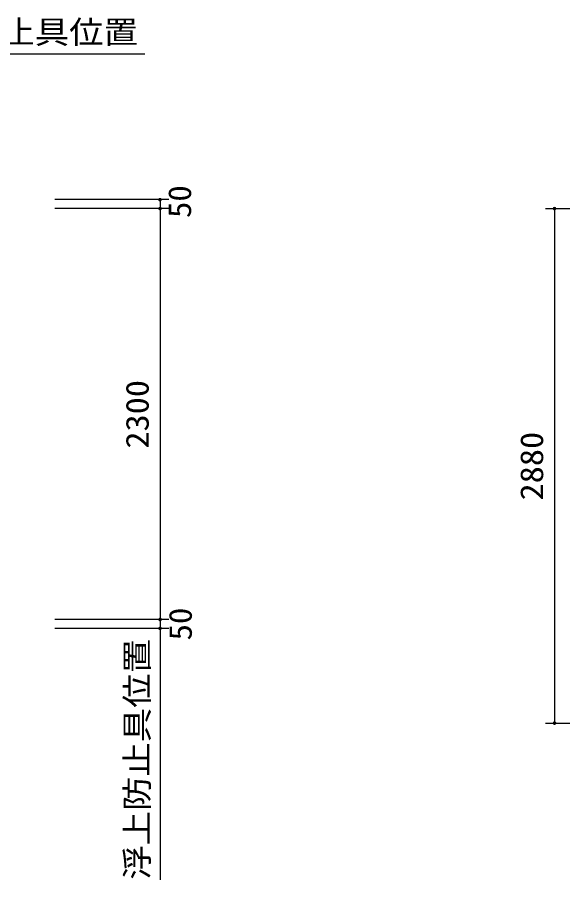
# Model space of a CAD drawing. Units: millimetres, scale not verified. Extents: x -14850 to 14850, y -10500 to 10500.
# Drawn here: x -4380 to -1328, y -1233 to 3594 of the extents above; entities that cross this region are included whole.
import ezdxf
from ezdxf.enums import TextEntityAlignment as Align

# ---------------------------------------------------------------- set-up
doc = ezdxf.new("R2010")
doc.units = ezdxf.units.MM
doc.header["$LTSCALE"] = 50
doc.layers.add('0-2_製作', color=5, linetype='Continuous', lineweight=25)
doc.styles.add('ＭＳ ゴシック', font='')
doc.styles.get('ＭＳ ゴシック').set_extended_font_data('MS Gothic')

msp = doc.modelspace()

# ---------------------------------------------------------------- linework, layer by layer
at = {"layer": '0-2_製作', "color": 2}
for p, q in [((-5088.87, 3389.33), (-3666.28, 3389.33)), ((-3530.77, 2573.65), (-4168.81, 2573.65)), ((-3580.77, 2573.65), (-3580.77, 2523.65)), ((-3530.77, 2523.65), (-4168.81, 2523.65)), ((-3580.77, 2523.65), (-3580.77, 223.65)), ((-1423.96, 2523.49), (-544.07, 2523.49)), ((-1373.96, 2523.49), (-1373.96, -356.51)), ((-3530.77, 223.65), (-4168.81, 223.65)), ((-3580.77, 223.65), (-3580.77, 173.65)), ((-3530.77, 173.65), (-4168.81, 173.65)), ((-3580.77, 173.65), (-3580.77, -1233.07)), ((-1423.96, -356.51), (-544.07, -356.51))]:
    msp.add_line(p, q, dxfattribs=at)
at = {"layer": '0-2_製作'}
for points in [[(-3583.26, 2583.33), (-3590.77, 2573.65), (-3584.45, 2582.95)], [(-3583.26, 2583.33), (-3580.77, 2573.65), (-3590.77, 2573.65)], [(-3584.45, 2582.95), (-3590.77, 2573.65), (-3590.75, 2574.28)], [(-3580.77, 2573.65), (-3590.69, 2572.39), (-3590.77, 2573.65)], [(-3584.45, 2582.95), (-3590.75, 2574.28), (-3585.59, 2582.41)], [(-3585.59, 2582.41), (-3590.75, 2574.28), (-3590.59, 2575.52)], [(-3580.77, 2573.65), (-3590.45, 2571.16), (-3590.69, 2572.39)], [(-3585.59, 2582.41), (-3590.59, 2575.52), (-3586.65, 2581.74)], [(-3586.65, 2581.74), (-3590.59, 2575.52), (-3590.28, 2576.74)], [(-3580.77, 2573.65), (-3590.07, 2569.97), (-3590.45, 2571.16)], [(-3586.65, 2581.74), (-3590.28, 2576.74), (-3587.61, 2580.94)], [(-3587.61, 2580.94), (-3590.28, 2576.74), (-3589.82, 2577.91)], [(-3580.77, 2573.65), (-3589.53, 2568.83), (-3590.07, 2569.97)], [(-3587.61, 2580.94), (-3589.82, 2577.91), (-3588.47, 2580.02)], [(-3588.47, 2580.02), (-3589.82, 2577.91), (-3589.21, 2579.01)], [(-3580.77, 2573.65), (-3588.86, 2567.77), (-3589.53, 2568.83)], [(-3580.77, 2573.65), (-3588.06, 2566.8), (-3588.86, 2567.77)], [(-3580.77, 2573.65), (-3587.14, 2565.94), (-3588.06, 2566.8)], [(-3580.77, 2573.65), (-3586.13, 2565.2), (-3587.14, 2565.94)], [(-3580.77, 2563.65), (-3586.13, 2565.2), (-3580.77, 2573.65)], [(-3580.77, 2563.65), (-3585.03, 2564.6), (-3586.13, 2565.2)], [(-3580.77, 2563.65), (-3583.86, 2564.14), (-3585.03, 2564.6)], [(-3580.77, 2563.65), (-3582.64, 2563.82), (-3583.86, 2564.14)], [(-3582.02, 2583.57), (-3580.77, 2573.65), (-3583.26, 2583.33)], [(-3580.77, 2563.65), (-3581.4, 2563.67), (-3582.64, 2563.82)], [(-3580.77, 2583.65), (-3580.77, 2573.65), (-3582.02, 2583.57)], [(-3580.14, 2583.63), (-3580.77, 2573.65), (-3580.77, 2583.65)], [(-3578.89, 2583.47), (-3580.77, 2573.65), (-3580.14, 2583.63)], [(-3577.68, 2583.16), (-3580.77, 2573.65), (-3578.89, 2583.47)], [(-3576.51, 2582.7), (-3580.77, 2573.65), (-3577.68, 2583.16)], [(-3575.41, 2582.09), (-3580.77, 2573.65), (-3576.51, 2582.7)], [(-3574.39, 2581.35), (-3580.77, 2573.65), (-3575.41, 2582.09)], [(-3574.39, 2581.35), (-3570.77, 2573.65), (-3580.77, 2573.65)], [(-3570.77, 2573.65), (-3580.77, 2563.65), (-3580.77, 2573.65)], [(-3570.77, 2573.65), (-3579.52, 2563.73), (-3580.77, 2563.65)], [(-3570.77, 2573.65), (-3578.28, 2563.96), (-3579.52, 2563.73)], [(-3570.77, 2573.65), (-3577.09, 2564.35), (-3578.28, 2563.96)], [(-3570.79, 2573.02), (-3577.09, 2564.35), (-3570.77, 2573.65)], [(-3570.79, 2573.02), (-3575.95, 2564.88), (-3577.09, 2564.35)], [(-3570.95, 2571.77), (-3575.95, 2564.88), (-3570.79, 2573.02)], [(-3570.95, 2571.77), (-3574.89, 2565.56), (-3575.95, 2564.88)], [(-3571.26, 2570.56), (-3574.89, 2565.56), (-3570.95, 2571.77)], [(-3571.26, 2570.56), (-3573.92, 2566.36), (-3574.89, 2565.56)], [(-3573.48, 2580.49), (-3570.77, 2573.65), (-3574.39, 2581.35)], [(-3571.72, 2569.39), (-3573.92, 2566.36), (-3571.26, 2570.56)], [(-3571.72, 2569.39), (-3573.06, 2567.27), (-3573.92, 2566.36)], [(-3572.68, 2579.53), (-3570.77, 2573.65), (-3573.48, 2580.49)], [(-3572.33, 2568.29), (-3573.06, 2567.27), (-3571.72, 2569.39)], [(-3572.01, 2578.46), (-3570.77, 2573.65), (-3572.68, 2579.53)], [(-3571.47, 2577.33), (-3570.77, 2573.65), (-3572.01, 2578.46)], [(-3571.08, 2576.13), (-3570.77, 2573.65), (-3571.47, 2577.33)], [(-3570.85, 2574.9), (-3570.77, 2573.65), (-3571.08, 2576.13)], [(-3583.26, 2533.33), (-3590.77, 2523.65), (-3584.45, 2532.94)], [(-3583.26, 2533.33), (-3580.77, 2523.65), (-3590.77, 2523.65)], [(-3584.45, 2532.94), (-3590.77, 2523.65), (-3590.75, 2524.28)], [(-3580.77, 2523.65), (-3590.69, 2522.39), (-3590.77, 2523.65)], [(-3584.45, 2532.94), (-3590.75, 2524.28), (-3585.59, 2532.41)], [(-3585.59, 2532.41), (-3590.75, 2524.28), (-3590.59, 2525.52)], [(-3580.77, 2523.65), (-3590.45, 2521.16), (-3590.69, 2522.39)], [(-3585.59, 2532.41), (-3590.59, 2525.52), (-3586.65, 2531.74)], [(-3586.65, 2531.74), (-3590.59, 2525.52), (-3590.28, 2526.74)], [(-3580.77, 2523.65), (-3590.07, 2519.97), (-3590.45, 2521.16)], [(-3586.65, 2531.74), (-3590.28, 2526.74), (-3587.61, 2530.94)], [(-3587.61, 2530.94), (-3590.28, 2526.74), (-3589.82, 2527.9)], [(-3580.77, 2523.65), (-3589.53, 2518.83), (-3590.07, 2519.97)], [(-3587.61, 2530.94), (-3589.82, 2527.9), (-3588.47, 2530.02)], [(-3588.47, 2530.02), (-3589.82, 2527.9), (-3589.21, 2529.01)], [(-3580.77, 2523.65), (-3588.86, 2517.77), (-3589.53, 2518.83)], [(-3580.77, 2523.65), (-3588.06, 2516.8), (-3588.86, 2517.77)], [(-3580.77, 2523.65), (-3587.14, 2515.94), (-3588.06, 2516.8)], [(-3580.77, 2523.65), (-3586.13, 2515.2), (-3587.14, 2515.94)], [(-3580.77, 2513.65), (-3586.13, 2515.2), (-3580.77, 2523.65)], [(-3580.77, 2513.65), (-3585.03, 2514.6), (-3586.13, 2515.2)], [(-3580.77, 2513.65), (-3583.86, 2514.14), (-3585.03, 2514.6)], [(-3580.77, 2513.65), (-3582.64, 2513.82), (-3583.86, 2514.14)], [(-3582.02, 2533.57), (-3580.77, 2523.65), (-3583.26, 2533.33)], [(-3580.77, 2513.65), (-3581.4, 2513.67), (-3582.64, 2513.82)], [(-3580.77, 2533.65), (-3580.77, 2523.65), (-3582.02, 2533.57)], [(-3580.14, 2533.63), (-3580.77, 2523.65), (-3580.77, 2533.65)], [(-3578.89, 2533.47), (-3580.77, 2523.65), (-3580.14, 2533.63)], [(-3577.68, 2533.16), (-3580.77, 2523.65), (-3578.89, 2533.47)], [(-3576.51, 2532.7), (-3580.77, 2523.65), (-3577.68, 2533.16)], [(-3575.41, 2532.09), (-3580.77, 2523.65), (-3576.51, 2532.7)], [(-3574.39, 2531.35), (-3580.77, 2523.65), (-3575.41, 2532.09)], [(-3574.39, 2531.35), (-3570.77, 2523.65), (-3580.77, 2523.65)], [(-3570.77, 2523.65), (-3580.77, 2513.65), (-3580.77, 2523.65)], [(-3570.77, 2523.65), (-3579.52, 2513.73), (-3580.77, 2513.65)], [(-3570.77, 2523.65), (-3578.28, 2513.96), (-3579.52, 2513.73)], [(-3570.77, 2523.65), (-3577.09, 2514.35), (-3578.28, 2513.96)], [(-3570.79, 2523.02), (-3577.09, 2514.35), (-3570.77, 2523.65)], [(-3570.79, 2523.02), (-3575.95, 2514.88), (-3577.09, 2514.35)], [(-3570.95, 2521.77), (-3575.95, 2514.88), (-3570.79, 2523.02)], [(-3570.95, 2521.77), (-3574.89, 2515.56), (-3575.95, 2514.88)], [(-3571.26, 2520.56), (-3574.89, 2515.56), (-3570.95, 2521.77)], [(-3571.26, 2520.56), (-3573.92, 2516.36), (-3574.89, 2515.56)], [(-3573.48, 2530.49), (-3570.77, 2523.65), (-3574.39, 2531.35)], [(-3571.72, 2519.39), (-3573.92, 2516.36), (-3571.26, 2520.56)], [(-3571.72, 2519.39), (-3573.06, 2517.27), (-3573.92, 2516.36)], [(-3572.68, 2529.53), (-3570.77, 2523.65), (-3573.48, 2530.49)], [(-3572.33, 2518.29), (-3573.06, 2517.27), (-3571.72, 2519.39)], [(-3572.01, 2528.46), (-3570.77, 2523.65), (-3572.68, 2529.53)], [(-3571.47, 2527.33), (-3570.77, 2523.65), (-3572.01, 2528.46)], [(-3571.08, 2526.13), (-3570.77, 2523.65), (-3571.47, 2527.33)], [(-3570.85, 2524.9), (-3570.77, 2523.65), (-3571.08, 2526.13)], [(-1373.96, 2523.49), (-1383.96, 2523.49), (-1383.94, 2524.12)], [(-1373.96, 2523.49), (-1383.88, 2522.23), (-1383.96, 2523.49)], [(-1373.96, 2523.49), (-1383.94, 2524.12), (-1383.78, 2525.36)], [(-1373.96, 2523.49), (-1383.64, 2521), (-1383.88, 2522.23)], [(-1373.96, 2523.49), (-1383.78, 2525.36), (-1383.47, 2526.58)], [(-1373.96, 2523.49), (-1383.26, 2519.81), (-1383.64, 2521)], [(-1373.96, 2523.49), (-1383.47, 2526.58), (-1383.01, 2527.75)], [(-1373.96, 2523.49), (-1382.72, 2518.67), (-1383.26, 2519.81)], [(-1373.96, 2523.49), (-1383.01, 2527.75), (-1382.4, 2528.85)], [(-1373.96, 2513.49), (-1382.72, 2518.67), (-1373.96, 2523.49)], [(-1373.96, 2513.49), (-1382.05, 2517.61), (-1382.72, 2518.67)], [(-1373.96, 2533.49), (-1382.4, 2528.85), (-1381.66, 2529.86)], [(-1373.96, 2523.49), (-1382.4, 2528.85), (-1373.96, 2533.49)], [(-1373.96, 2513.49), (-1381.25, 2516.64), (-1382.05, 2517.61)], [(-1373.96, 2533.49), (-1381.66, 2529.86), (-1375.21, 2533.41)], [(-1375.21, 2533.41), (-1381.66, 2529.86), (-1380.8, 2530.78)], [(-1373.96, 2513.49), (-1380.33, 2515.78), (-1381.25, 2516.64)], [(-1375.21, 2533.41), (-1380.8, 2530.78), (-1376.45, 2533.17)], [(-1376.45, 2533.17), (-1380.8, 2530.78), (-1379.84, 2531.58)], [(-1373.96, 2513.49), (-1379.32, 2515.04), (-1380.33, 2515.78)], [(-1376.45, 2533.17), (-1379.84, 2531.58), (-1377.64, 2532.79)], [(-1377.64, 2532.79), (-1379.84, 2531.58), (-1378.78, 2532.25)], [(-1373.96, 2513.49), (-1378.22, 2514.44), (-1379.32, 2515.04)], [(-1373.96, 2513.49), (-1377.05, 2513.98), (-1378.22, 2514.44)], [(-1373.96, 2513.49), (-1375.83, 2513.67), (-1377.05, 2513.98)], [(-1373.96, 2513.49), (-1374.59, 2513.51), (-1375.83, 2513.67)], [(-1373.33, 2533.47), (-1373.96, 2523.49), (-1373.96, 2533.49)], [(-1372.08, 2533.31), (-1373.96, 2523.49), (-1373.33, 2533.47)], [(-1370.87, 2533), (-1373.96, 2523.49), (-1372.08, 2533.31)], [(-1369.7, 2532.54), (-1373.96, 2523.49), (-1370.87, 2533)], [(-1368.6, 2531.93), (-1373.96, 2523.49), (-1369.7, 2532.54)], [(-1367.58, 2531.19), (-1373.96, 2523.49), (-1368.6, 2531.93)], [(-1366.67, 2530.33), (-1373.96, 2523.49), (-1367.58, 2531.19)], [(-1365.87, 2529.37), (-1373.96, 2523.49), (-1366.67, 2530.33)], [(-1365.2, 2528.31), (-1373.96, 2523.49), (-1365.87, 2529.37)], [(-1364.66, 2527.17), (-1373.96, 2523.49), (-1365.2, 2528.31)], [(-1364.66, 2527.17), (-1363.96, 2523.49), (-1373.96, 2523.49)], [(-1363.96, 2523.49), (-1373.96, 2513.49), (-1373.96, 2523.49)], [(-1363.98, 2522.86), (-1373.96, 2513.49), (-1363.96, 2523.49)], [(-1364.14, 2521.61), (-1373.96, 2513.49), (-1363.98, 2522.86)], [(-1364.45, 2520.4), (-1373.96, 2513.49), (-1364.14, 2521.61)], [(-1364.91, 2519.23), (-1373.96, 2513.49), (-1364.45, 2520.4)], [(-1365.52, 2518.13), (-1373.96, 2513.49), (-1364.91, 2519.23)], [(-1366.25, 2517.11), (-1373.96, 2513.49), (-1365.52, 2518.13)], [(-1366.25, 2517.11), (-1372.71, 2513.57), (-1373.96, 2513.49)], [(-1367.11, 2516.2), (-1372.71, 2513.57), (-1366.25, 2517.11)], [(-1367.11, 2516.2), (-1371.47, 2513.8), (-1372.71, 2513.57)], [(-1368.08, 2515.4), (-1371.47, 2513.8), (-1367.11, 2516.2)], [(-1368.08, 2515.4), (-1370.28, 2514.19), (-1371.47, 2513.8)], [(-1369.14, 2514.72), (-1370.28, 2514.19), (-1368.08, 2515.4)], [(-1364.27, 2525.97), (-1363.96, 2523.49), (-1364.66, 2527.17)], [(-1364.04, 2524.74), (-1363.96, 2523.49), (-1364.27, 2525.97)], [(-3590.59, 225.52), (-3590.77, 223.65), (-3590.75, 224.27)], [(-3590.59, 225.52), (-3580.77, 223.65), (-3590.77, 223.65)], [(-3580.77, 223.65), (-3590.69, 222.39), (-3590.77, 223.65)], [(-3580.77, 223.65), (-3590.45, 221.16), (-3590.69, 222.39)], [(-3590.28, 226.74), (-3580.77, 223.65), (-3590.59, 225.52)], [(-3580.77, 223.65), (-3590.07, 219.97), (-3590.45, 221.16)], [(-3589.82, 227.9), (-3580.77, 223.65), (-3590.28, 226.74)], [(-3580.77, 223.65), (-3589.53, 218.83), (-3590.07, 219.97)], [(-3589.21, 229), (-3580.77, 223.65), (-3589.82, 227.9)], [(-3580.77, 223.65), (-3588.86, 217.77), (-3589.53, 218.83)], [(-3588.47, 230.02), (-3580.77, 223.65), (-3589.21, 229)], [(-3580.77, 223.65), (-3588.06, 216.8), (-3588.86, 217.77)], [(-3587.61, 230.94), (-3580.77, 223.65), (-3588.47, 230.02)], [(-3580.77, 223.65), (-3587.14, 215.94), (-3588.06, 216.8)], [(-3586.65, 231.74), (-3580.77, 223.65), (-3587.61, 230.94)], [(-3580.77, 223.65), (-3586.13, 215.2), (-3587.14, 215.94)], [(-3585.59, 232.41), (-3580.77, 223.65), (-3586.65, 231.74)], [(-3580.77, 223.65), (-3585.03, 214.6), (-3586.13, 215.2)], [(-3584.45, 232.94), (-3580.77, 223.65), (-3585.59, 232.41)], [(-3580.77, 223.65), (-3583.86, 214.14), (-3585.03, 214.6)], [(-3583.26, 233.33), (-3580.77, 223.65), (-3584.45, 232.94)], [(-3580.77, 223.65), (-3582.64, 213.82), (-3583.86, 214.14)], [(-3582.02, 233.57), (-3580.77, 223.65), (-3583.26, 233.33)], [(-3580.77, 223.65), (-3581.4, 213.67), (-3582.64, 213.82)], [(-3580.77, 233.65), (-3580.77, 223.65), (-3582.02, 233.57)], [(-3580.77, 223.65), (-3580.77, 213.65), (-3581.4, 213.67)], [(-3580.14, 233.63), (-3580.77, 223.65), (-3580.77, 233.65)], [(-3578.89, 233.47), (-3580.77, 223.65), (-3580.14, 233.63)], [(-3578.89, 233.47), (-3570.77, 223.65), (-3580.77, 223.65)], [(-3570.77, 223.65), (-3580.77, 213.65), (-3580.77, 223.65)], [(-3570.77, 223.65), (-3579.52, 213.73), (-3580.77, 213.65)], [(-3570.77, 223.65), (-3578.28, 213.96), (-3579.52, 213.73)], [(-3577.68, 233.16), (-3570.77, 223.65), (-3578.89, 233.47)], [(-3570.77, 223.65), (-3577.09, 214.35), (-3578.28, 213.96)], [(-3576.51, 232.69), (-3570.77, 223.65), (-3577.68, 233.16)], [(-3570.77, 223.65), (-3575.95, 214.88), (-3577.09, 214.35)], [(-3575.41, 232.09), (-3570.77, 223.65), (-3576.51, 232.69)], [(-3570.77, 223.65), (-3574.89, 215.56), (-3575.95, 214.88)], [(-3574.39, 231.35), (-3570.77, 223.65), (-3575.41, 232.09)], [(-3570.77, 223.65), (-3573.92, 216.36), (-3574.89, 215.56)], [(-3573.48, 230.49), (-3570.77, 223.65), (-3574.39, 231.35)], [(-3570.77, 223.65), (-3573.06, 217.27), (-3573.92, 216.36)], [(-3572.68, 229.52), (-3570.77, 223.65), (-3573.48, 230.49)], [(-3570.77, 223.65), (-3572.33, 218.29), (-3573.06, 217.27)], [(-3572.01, 228.46), (-3570.77, 223.65), (-3572.68, 229.52)], [(-3570.77, 223.65), (-3571.72, 219.39), (-3572.33, 218.29)], [(-3571.47, 227.33), (-3570.77, 223.65), (-3572.01, 228.46)], [(-3570.77, 223.65), (-3571.26, 220.56), (-3571.72, 219.39)], [(-3571.08, 226.13), (-3570.77, 223.65), (-3571.47, 227.33)], [(-3570.77, 223.65), (-3570.95, 221.77), (-3571.26, 220.56)], [(-3570.85, 224.9), (-3570.77, 223.65), (-3571.08, 226.13)], [(-3570.77, 223.65), (-3570.79, 223.02), (-3570.95, 221.77)], [(-3590.59, 175.52), (-3590.77, 173.65), (-3590.75, 174.27)], [(-3590.59, 175.52), (-3580.77, 173.65), (-3590.77, 173.65)], [(-3580.77, 173.65), (-3590.69, 172.39), (-3590.77, 173.65)], [(-3580.77, 173.65), (-3590.45, 171.16), (-3590.69, 172.39)], [(-3590.28, 176.74), (-3580.77, 173.65), (-3590.59, 175.52)], [(-3580.77, 173.65), (-3590.07, 169.97), (-3590.45, 171.16)], [(-3589.82, 177.9), (-3580.77, 173.65), (-3590.28, 176.74)], [(-3580.77, 173.65), (-3589.53, 168.83), (-3590.07, 169.97)], [(-3589.21, 179), (-3580.77, 173.65), (-3589.82, 177.9)], [(-3580.77, 173.65), (-3588.86, 167.77), (-3589.53, 168.83)], [(-3588.47, 180.02), (-3580.77, 173.65), (-3589.21, 179)], [(-3580.77, 173.65), (-3588.06, 166.8), (-3588.86, 167.77)], [(-3587.61, 180.94), (-3580.77, 173.65), (-3588.47, 180.02)], [(-3580.77, 173.65), (-3587.14, 165.94), (-3588.06, 166.8)], [(-3586.65, 181.74), (-3580.77, 173.65), (-3587.61, 180.94)], [(-3580.77, 173.65), (-3586.13, 165.2), (-3587.14, 165.94)], [(-3585.59, 182.41), (-3580.77, 173.65), (-3586.65, 181.74)], [(-3580.77, 173.65), (-3585.03, 164.6), (-3586.13, 165.2)], [(-3584.45, 182.94), (-3580.77, 173.65), (-3585.59, 182.41)], [(-3580.77, 173.65), (-3583.86, 164.14), (-3585.03, 164.6)], [(-3583.26, 183.33), (-3580.77, 173.65), (-3584.45, 182.94)], [(-3580.77, 173.65), (-3582.64, 163.82), (-3583.86, 164.14)], [(-3582.02, 183.57), (-3580.77, 173.65), (-3583.26, 183.33)], [(-3580.77, 173.65), (-3581.4, 163.67), (-3582.64, 163.82)], [(-3580.77, 183.65), (-3580.77, 173.65), (-3582.02, 183.57)], [(-3580.77, 173.65), (-3580.77, 163.65), (-3581.4, 163.67)], [(-3580.14, 183.63), (-3580.77, 173.65), (-3580.77, 183.65)], [(-3580.14, 183.63), (-3570.77, 173.65), (-3580.77, 173.65)], [(-3570.77, 173.65), (-3580.77, 163.65), (-3580.77, 173.65)], [(-3570.77, 173.65), (-3579.52, 163.73), (-3580.77, 163.65)], [(-3578.89, 183.47), (-3570.77, 173.65), (-3580.14, 183.63)], [(-3570.77, 173.65), (-3578.28, 163.96), (-3579.52, 163.73)], [(-3577.68, 183.16), (-3570.77, 173.65), (-3578.89, 183.47)], [(-3570.77, 173.65), (-3577.09, 164.35), (-3578.28, 163.96)], [(-3576.51, 182.69), (-3570.77, 173.65), (-3577.68, 183.16)], [(-3570.77, 173.65), (-3575.95, 164.88), (-3577.09, 164.35)], [(-3575.41, 182.09), (-3570.77, 173.65), (-3576.51, 182.69)], [(-3570.77, 173.65), (-3574.89, 165.56), (-3575.95, 164.88)], [(-3574.39, 181.35), (-3570.77, 173.65), (-3575.41, 182.09)], [(-3570.77, 173.65), (-3573.92, 166.36), (-3574.89, 165.56)], [(-3573.48, 180.49), (-3570.77, 173.65), (-3574.39, 181.35)], [(-3570.77, 173.65), (-3573.06, 167.27), (-3573.92, 166.36)], [(-3572.68, 179.52), (-3570.77, 173.65), (-3573.48, 180.49)], [(-3570.77, 173.65), (-3572.33, 168.29), (-3573.06, 167.27)], [(-3572.01, 178.46), (-3570.77, 173.65), (-3572.68, 179.52)], [(-3570.77, 173.65), (-3571.72, 169.39), (-3572.33, 168.29)], [(-3571.47, 177.33), (-3570.77, 173.65), (-3572.01, 178.46)], [(-3570.77, 173.65), (-3571.26, 170.56), (-3571.72, 169.39)], [(-3571.08, 176.13), (-3570.77, 173.65), (-3571.47, 177.33)], [(-3570.77, 173.65), (-3570.95, 171.77), (-3571.26, 170.56)], [(-3570.85, 174.9), (-3570.77, 173.65), (-3571.08, 176.13)], [(-3570.77, 173.65), (-3570.79, 173.02), (-3570.95, 171.77)], [(-1383.94, -355.88), (-1373.96, -356.51), (-1383.96, -356.51)], [(-1383.96, -356.51), (-1382.72, -361.33), (-1383.88, -357.77)], [(-1383.96, -356.51), (-1382.05, -362.39), (-1382.72, -361.33)], [(-1373.96, -356.51), (-1382.05, -362.39), (-1383.96, -356.51)], [(-1383.78, -354.64), (-1373.96, -356.51), (-1383.94, -355.88)], [(-1383.88, -357.77), (-1383.26, -360.19), (-1383.64, -359)], [(-1383.88, -357.77), (-1382.72, -361.33), (-1383.26, -360.19)], [(-1383.47, -353.42), (-1373.96, -356.51), (-1383.78, -354.64)], [(-1383.01, -352.25), (-1373.96, -356.51), (-1383.47, -353.42)], [(-1382.4, -351.15), (-1373.96, -356.51), (-1383.01, -352.25)], [(-1381.66, -350.14), (-1373.96, -356.51), (-1382.4, -351.15)], [(-1373.96, -356.51), (-1381.25, -363.36), (-1382.05, -362.39)], [(-1380.8, -349.22), (-1373.96, -356.51), (-1381.66, -350.14)], [(-1373.96, -356.51), (-1380.33, -364.22), (-1381.25, -363.36)], [(-1379.84, -348.42), (-1373.96, -356.51), (-1380.8, -349.22)], [(-1373.96, -356.51), (-1379.32, -364.96), (-1380.33, -364.22)], [(-1378.78, -347.75), (-1373.96, -356.51), (-1379.84, -348.42)], [(-1373.96, -356.51), (-1378.22, -365.56), (-1379.32, -364.96)], [(-1377.64, -347.21), (-1373.96, -356.51), (-1378.78, -347.75)], [(-1373.96, -356.51), (-1377.05, -366.02), (-1378.22, -365.56)], [(-1376.45, -346.83), (-1373.96, -356.51), (-1377.64, -347.21)], [(-1373.96, -356.51), (-1375.83, -366.34), (-1377.05, -366.02)], [(-1375.21, -346.59), (-1373.96, -356.51), (-1376.45, -346.83)], [(-1373.96, -356.51), (-1374.59, -366.49), (-1375.83, -366.34)], [(-1375.21, -346.59), (-1373.96, -346.51), (-1373.96, -356.51)], [(-1373.96, -356.51), (-1373.96, -366.51), (-1374.59, -366.49)], [(-1373.96, -346.51), (-1363.96, -356.51), (-1373.96, -356.51)], [(-1373.33, -346.53), (-1363.96, -356.51), (-1373.96, -346.51)], [(-1373.96, -356.51), (-1372.71, -366.43), (-1373.96, -366.51)], [(-1373.96, -356.51), (-1371.47, -366.2), (-1372.71, -366.43)], [(-1373.96, -356.51), (-1370.28, -365.81), (-1371.47, -366.2)], [(-1363.96, -356.51), (-1370.28, -365.81), (-1373.96, -356.51)], [(-1372.08, -346.69), (-1363.96, -356.51), (-1373.33, -346.53)], [(-1370.87, -347), (-1363.96, -356.51), (-1372.08, -346.69)], [(-1369.7, -347.46), (-1363.96, -356.51), (-1370.87, -347)], [(-1363.96, -356.51), (-1369.14, -365.28), (-1370.28, -365.81)], [(-1368.6, -348.07), (-1363.96, -356.51), (-1369.7, -347.46)], [(-1363.96, -356.51), (-1368.08, -364.6), (-1369.14, -365.28)], [(-1367.58, -348.81), (-1363.96, -356.51), (-1368.6, -348.07)], [(-1363.96, -356.51), (-1367.11, -363.8), (-1368.08, -364.6)], [(-1366.67, -349.67), (-1363.96, -356.51), (-1367.58, -348.81)], [(-1363.96, -356.51), (-1366.25, -362.89), (-1367.11, -363.8)], [(-1365.87, -350.63), (-1363.96, -356.51), (-1366.67, -349.67)], [(-1363.96, -356.51), (-1365.52, -361.87), (-1366.25, -362.89)], [(-1365.2, -351.69), (-1363.96, -356.51), (-1365.87, -350.63)], [(-1363.96, -356.51), (-1364.91, -360.77), (-1365.52, -361.87)], [(-1365.2, -351.69), (-1364.04, -355.26), (-1363.96, -356.51)], [(-1364.66, -352.83), (-1364.04, -355.26), (-1365.2, -351.69)], [(-1363.96, -356.51), (-1364.45, -359.6), (-1364.91, -360.77)], [(-1364.66, -352.83), (-1364.27, -354.03), (-1364.04, -355.26)], [(-1363.96, -356.51), (-1364.14, -358.39), (-1364.45, -359.6)], [(-1363.96, -356.51), (-1363.98, -357.14), (-1364.14, -358.39)]]:
    msp.add_solid(points, dxfattribs=at)

# ---------------------------------------------------------------- texts
at = {"layer": '0-2_製作', "color": 4, "style": 'ＭＳ ゴシック', "width": 1.1}
msp.add_text('浮上防止具位置', height=128.3, dxfattribs=at).set_placement((-5051.78, 3408.8), align=Align.BOTTOM_LEFT)
at = {"layer": '0-2_製作', "color": 4, "style": 'ＭＳ ゴシック'}
for s, height, width, p in [('50', 128.4, 1.05, (-3368.46, 2470.91)), ('2300', 128.4, 1.1, (-3605.77, 1179.9)), ('2880', 128.4, 1.1, (-1398.96, 889.74)), ('50', 128.4, 1.05, (-3364.61, 106.44)), ('浮上防止具位置', 128.3, 1.1, (-3606.71, -1233.04))]:
    msp.add_text(s, height=height, rotation=90, dxfattribs=dict(at, width=width)).set_placement(p, align=Align.BOTTOM_LEFT)

doc.saveas('drawing.dxf')
